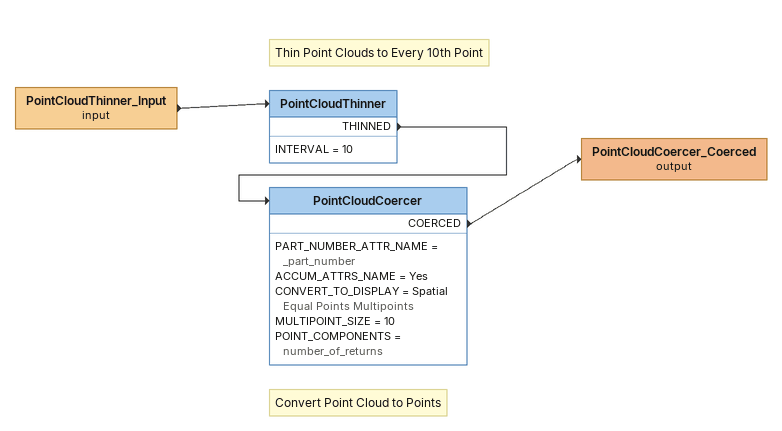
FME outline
PointCloudThinner_Input (input)
    -> PointCloudThinner
Note: Thin Point Clouds to Every 10th Point
PointCloudThinner
    INTERVAL = 10
    THINNED -> PointCloudCoercer
Note: Convert Point Cloud to Points
PointCloudCoercer
    PART_NUMBER_ATTR_NAME = _part_number
    ACCUM_ATTRS_NAME = Yes
    CONVERT_TO_DISPLAY = Spatial Equal Points Multipoints
    MULTIPOINT_SIZE = 10
    POINT_COMPONENTS = number_of_returns
    COERCED -> PointCloudCoercer_Coerced (output)
PointCloudCoercer_Coerced (output)
